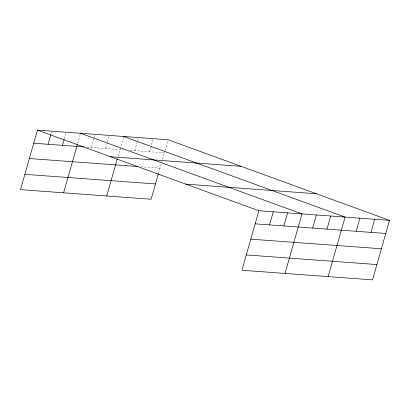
<?xml version="1.0" encoding="UTF-8"?>
<svg xmlns="http://www.w3.org/2000/svg" width="410" height="410" viewBox="0 0 410 410"><rect width="100%" height="100%" fill="white"/><g stroke="black" fill="none" stroke-linecap="round" stroke-linejoin="round"><path stroke-width="0.31" stroke-dasharray="2.05 1.54" d="M51.142 133.563L51.481 132.374M64.324 138.79L65.851 133.434M77.674 143.423L80.222 134.49M91.194 147.457L93.91 137.929M94.08 137.335L94.925 134.357M105.565 148.512L107.261 142.562M107.43 141.962L109.296 135.413M118.013 156.312L123.666 136.474M134.736 150.66L137.452 141.137M137.622 140.538L138.467 137.565M149.542 151.751L153.273 138.652M158.598 173.015L164.856 151.054M165.025 150.46L168.074 139.743M86.823 147.134L123.635 149.845M130.421 150.342L164.343 152.843M140.861 166.752L159.982 168.156"/><path stroke-width="0.61" d="M389.5 220.36L258.874 210.745L241.926 270.257L372.546 279.876L389.5 220.36L168.074 139.743L37.453 130.124L20.5 189.64L151.126 199.255L158.424 173.62M48.088 144.284L50.804 134.757M62.458 145.34L64.155 139.385M63.606 192.813L77.336 144.612M106.713 195.985L117.316 158.762M269.513 224.9L273.244 211.801M283.884 225.956L287.615 212.862M285.027 273.429L301.98 213.917L80.56 133.301M312.62 228.073L316.351 214.973M326.99 229.134L330.721 216.034M328.133 276.606L345.087 217.09L123.666 136.474M356.162 231.281L359.893 218.181M370.963 232.367L374.694 219.273M33.722 143.223L83.701 146.903M110.521 156.728L241.147 166.347M29.361 158.542L137.775 166.522M185.807 184.141L316.428 193.756M24.861 174.322L155.487 183.941M255.143 223.839L385.769 233.459M250.782 239.158L381.408 248.778M246.287 254.938L376.908 264.558M37.453 130.124L258.874 210.745"/></g></svg>
